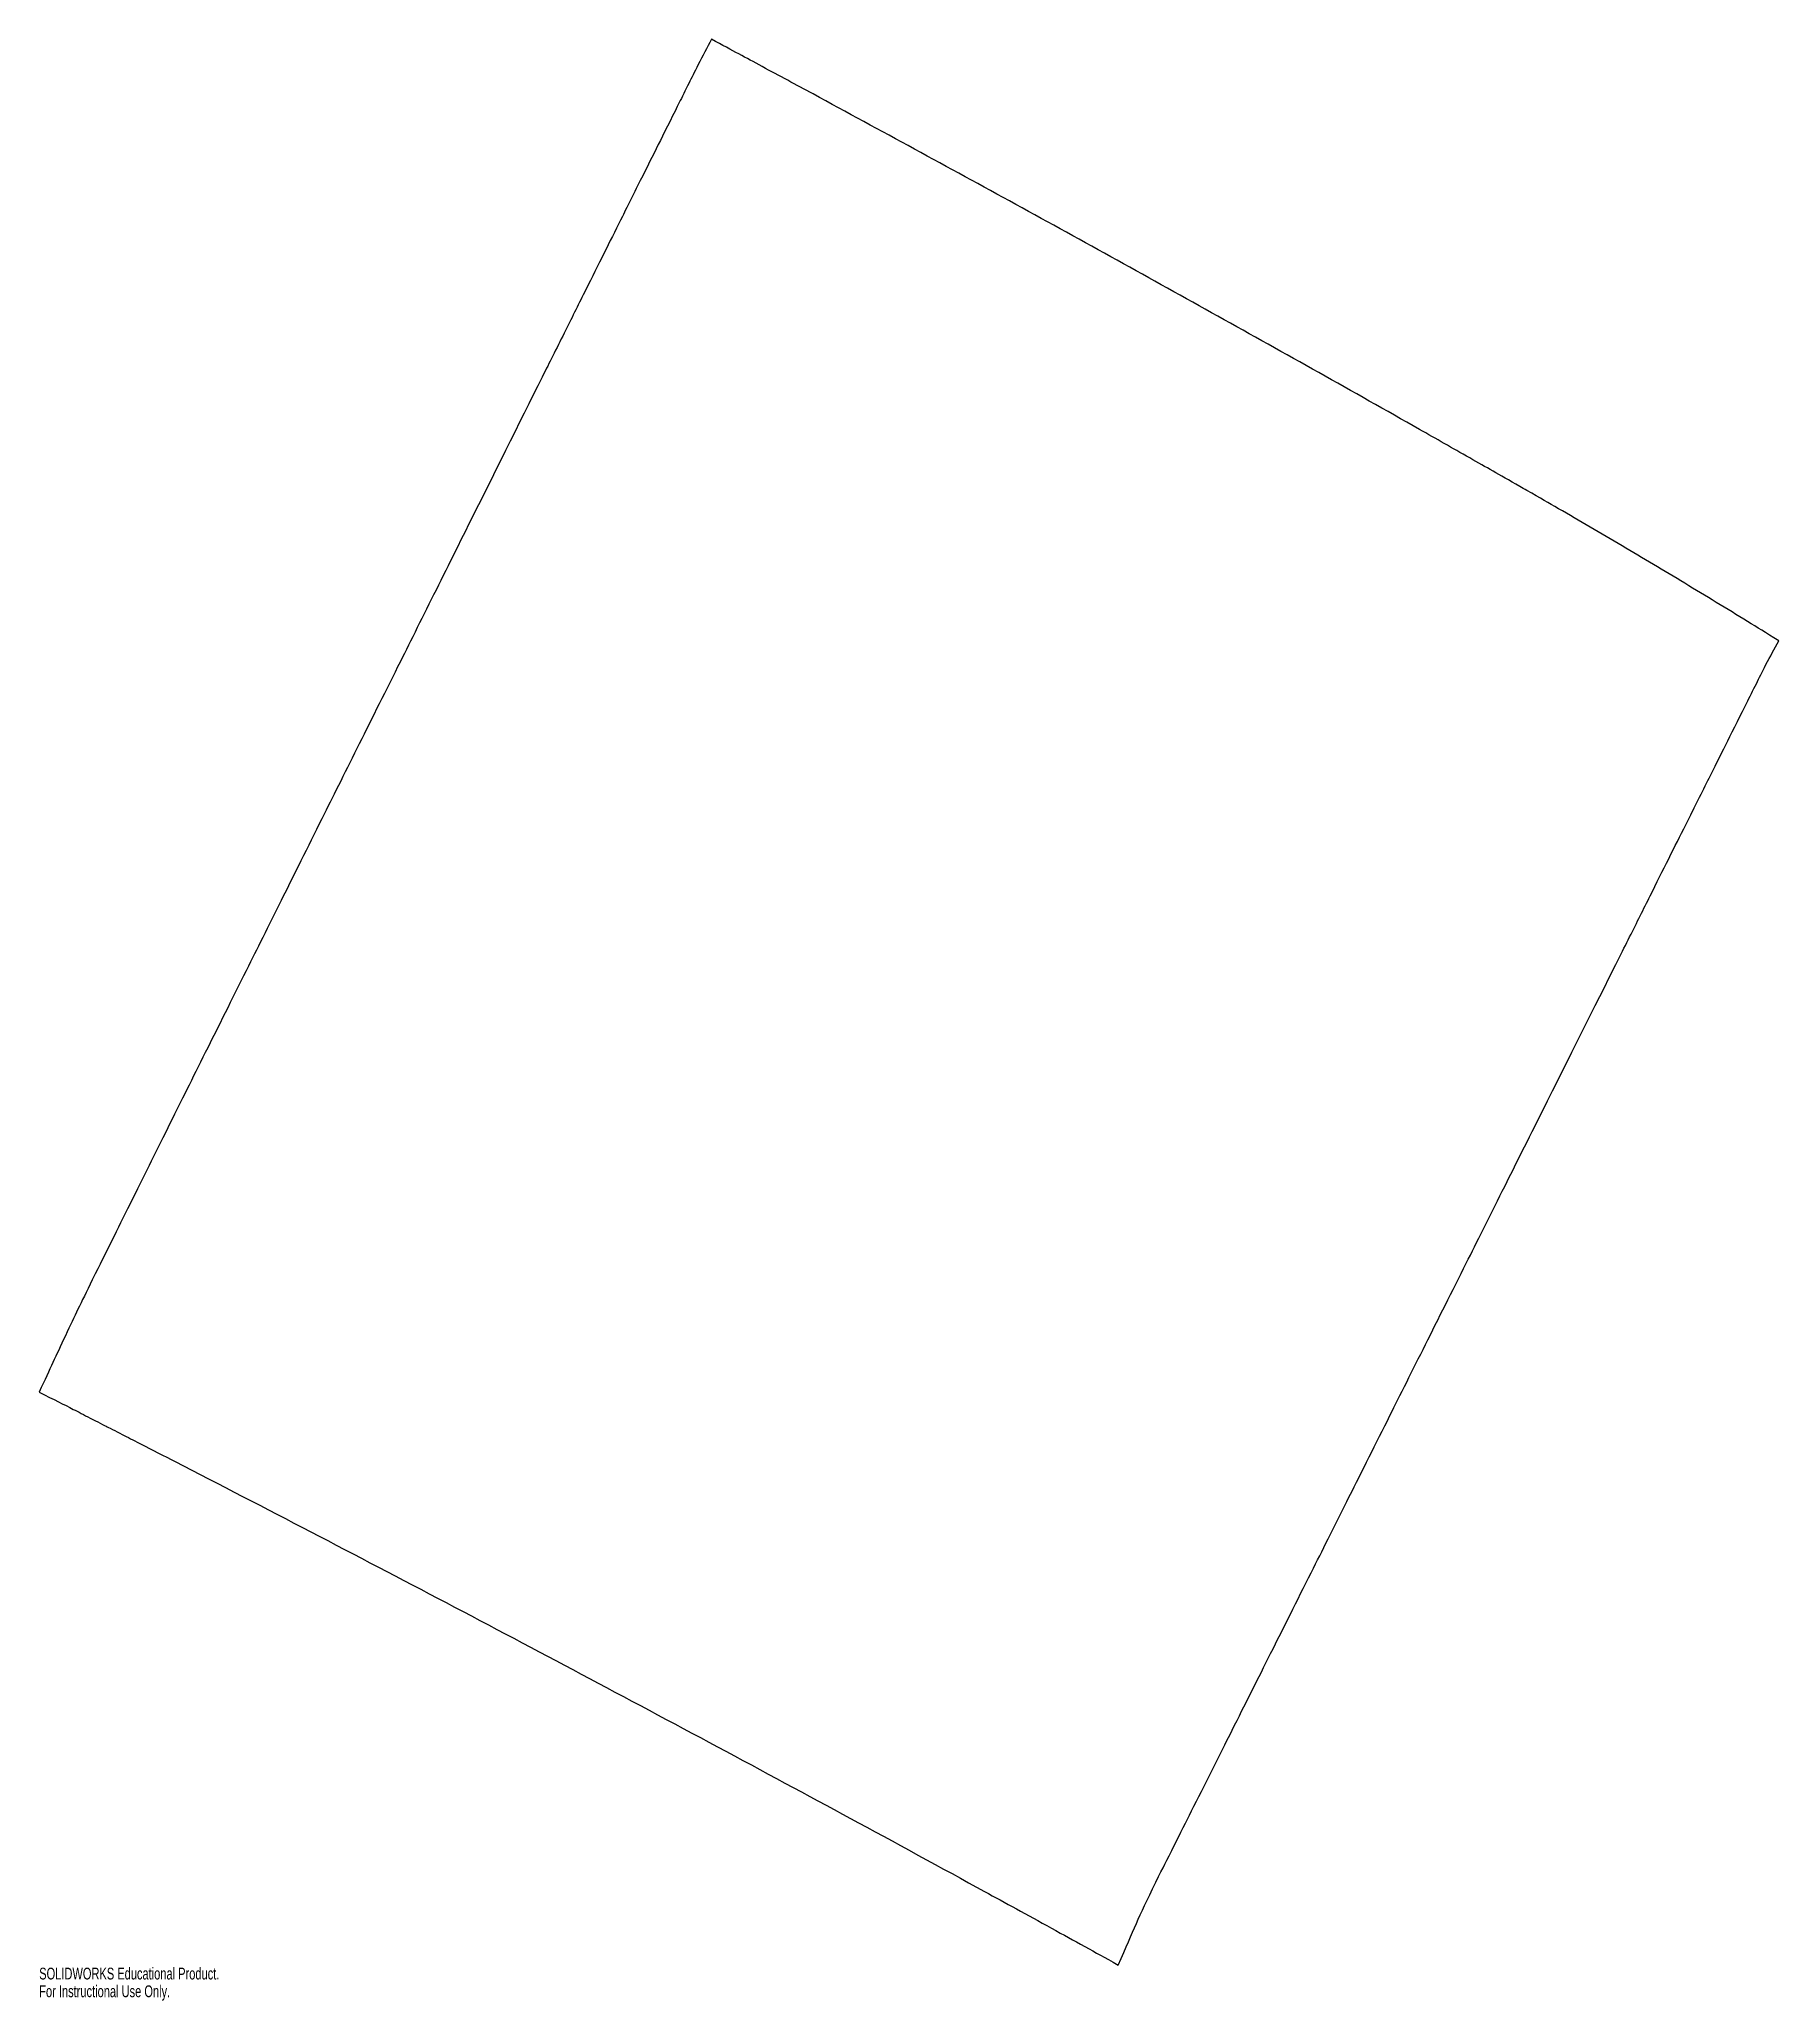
# Model space of a CAD drawing. Header units: inches. Extents: x -79.5 to -51.5, y 170.7 to 202.3.
import ezdxf

# ---------------------------------------------------------------- set-up
doc = ezdxf.new("R2010")
doc.units = ezdxf.units.IN
doc.header["$MEASUREMENT"] = 0
doc.styles.add('SLDTEXTSTYLE0', font='TXT', dxfattribs={"width": 0.7})

msp = doc.modelspace()

# ---------------------------------------------------------------- linework, layer by layer
at = {"color": 7, "linetype": 'Continuous', "lineweight": 25}
for points in [[(-68.688, 202.279), (-68.759, 202.143), (-68.829, 202.007), (-68.9, 201.871)], [(-55.557, 195.011), (-55.595, 195.032), (-55.632, 195.053), (-55.669, 195.075)], [(-51.708, 192.206), (-51.639, 192.334), (-51.569, 192.462), (-51.5, 192.59)], [(-62.137, 171.258), (-61.877, 171.856), (-61.818, 172.008), (-61.533, 172.594)]]:
    msp.add_open_spline(points, degree=3, dxfattribs=at)
for points, knots in [([(-55.669, 195.075), (-56.028, 195.28), (-56.194, 195.375), (-56.76, 195.696), (-57.015, 195.841), (-57.827, 196.301), (-58.36, 196.602), (-59.998, 197.521), (-61.067, 198.117), (-63.244, 199.321), (-64.329, 199.917), (-65.96, 200.805), (-66.502, 201.1), (-67.325, 201.545), (-67.592, 201.688), (-68.147, 201.988), (-68.324, 202.083), (-68.688, 202.279)], [0, 0, 0, 0, 0.0625, 0.0625, 0.125, 0.125, 0.25, 0.25, 0.5, 0.5, 0.75, 0.75, 0.875, 0.875, 0.9375, 0.9375, 1, 1, 1, 1]), ([(-68.9, 201.871), (-68.967, 201.735), (-69.001, 201.668), (-69.104, 201.463), (-69.166, 201.338), (-69.283, 201.103), (-69.423, 200.823), (-69.597, 200.474), (-69.692, 200.285), (-69.895, 199.877), (-70.038, 199.592), (-70.287, 199.092), (-70.564, 198.537), (-70.883, 197.897), (-71.105, 197.452), (-71.247, 197.167), (-71.717, 196.226), (-72.118, 195.422), (-72.783, 194.088), (-73.102, 193.448), (-73.4, 192.85), (-73.594, 192.461), (-73.666, 192.318), (-74.014, 191.621), (-74.34, 190.967), (-74.634, 190.376), (-74.823, 189.997), (-74.886, 189.871), (-75.233, 189.175), (-75.559, 188.521), (-75.853, 187.931), (-76.043, 187.551), (-76.105, 187.426), (-76.454, 186.726), (-76.781, 186.07), (-77.075, 185.48), (-77.263, 185.102), (-77.332, 184.963), (-77.657, 184.31), (-77.829, 183.964), (-78.159, 183.3), (-78.242, 183.134), (-78.465, 182.685), (-78.522, 182.569), (-78.657, 182.297)], [0, 0, 0, 0, 0.015625, 0.015625, 0.03125, 0.03125, 0.0625, 0.0625, 0.09375, 0.09375, 0.125, 0.125, 0.1875, 0.21875, 0.21875, 0.25, 0.25, 0.375, 0.375, 0.4375, 0.46875, 0.46875, 0.5, 0.5, 0.5625, 0.59375, 0.59375, 0.625, 0.625, 0.6875, 0.71875, 0.71875, 0.75, 0.75, 0.8125, 0.84375, 0.84375, 0.875, 0.875, 0.9375, 0.9375, 0.96875, 0.96875, 1, 1, 1, 1]), ([(-51.5, 192.59), (-51.723, 192.729), (-51.838, 192.799), (-52.167, 193.002), (-52.336, 193.105), (-52.847, 193.416), (-53.179, 193.616), (-53.857, 194.021), (-54.19, 194.218), (-54.708, 194.52), (-54.879, 194.62), (-55.212, 194.813), (-55.33, 194.88), (-55.557, 195.011)], [0, 0, 0, 0, 0.125, 0.125, 0.25, 0.25, 0.5, 0.5, 0.75, 0.75, 0.875, 0.875, 1, 1, 1, 1]), ([(-61.533, 172.594), (-61.396, 172.866), (-61.378, 172.901), (-61.071, 173.511), (-61.026, 173.602), (-60.7, 174.251), (-60.516, 174.616), (-60.087, 175.471), (-59.926, 175.793), (-59.516, 176.61), (-59.3, 177.041), (-58.959, 177.722), (-58.888, 177.862), (-58.695, 178.248), (-58.397, 178.843), (-58.072, 179.491), (-57.73, 180.174), (-57.661, 180.313), (-57.468, 180.697), (-57.17, 181.292), (-56.845, 181.941), (-56.502, 182.626), (-56.427, 182.775), (-56.232, 183.166), (-55.931, 183.766), (-55.611, 184.406), (-54.944, 185.737), (-54.553, 186.519), (-54.064, 187.497), (-53.926, 187.773), (-53.703, 188.217), (-53.383, 188.857), (-53.103, 189.416), (-52.85, 189.922), (-52.704, 190.214), (-52.499, 190.623), (-52.406, 190.81), (-52.236, 191.149), (-52.096, 191.429), (-51.974, 191.674), (-51.912, 191.797), (-51.81, 192.001), (-51.776, 192.069), (-51.708, 192.206)], [0, 0, 0, 0, 0.03125, 0.03125, 0.0625, 0.0625, 0.125, 0.125, 0.1875, 0.1875, 0.25, 0.25, 0.28125, 0.28125, 0.3125, 0.375, 0.375, 0.40625, 0.40625, 0.4375, 0.5, 0.5, 0.53125, 0.53125, 0.5625, 0.625, 0.625, 0.75, 0.75, 0.78125, 0.78125, 0.8125, 0.875, 0.875, 0.90625, 0.90625, 0.9375, 0.9375, 0.96875, 0.96875, 0.984375, 0.984375, 1, 1, 1, 1]), ([(-78.657, 182.297), (-78.854, 181.898), (-78.931, 181.737), (-79.251, 181.054), (-79.327, 180.892), (-79.512, 180.488)], [0, 0, 0, 0, 0.5, 0.5, 1, 1, 1, 1]), ([(-79.512, 180.488), (-79.267, 180.365), (-79.118, 180.29), (-78.885, 180.171), (-78.792, 180.123), (-78.586, 180.017), (-78.454, 179.949), (-78.378, 179.91), (-78.224, 179.832), (-78.06, 179.748), (-77.951, 179.692), (-77.703, 179.565), (-77.499, 179.459), (-76.615, 179.005), (-75.861, 178.615), (-73.691, 177.484), (-72.229, 176.715), (-69.341, 175.18), (-67.824, 174.366), (-65.763, 173.252), (-64.956, 172.812), (-63.957, 172.264), (-63.613, 172.075), (-63.013, 171.744), (-62.862, 171.662), (-62.486, 171.455), (-62.375, 171.393), (-62.137, 171.258)], [0, 0, 0, 0, 0.03125, 0.03125, 0.046875, 0.046875, 0.0625, 0.0625, 0.078125, 0.078125, 0.09375, 0.09375, 0.125, 0.125, 0.25, 0.25, 0.5, 0.5, 0.75, 0.75, 0.875, 0.875, 0.9375, 0.9375, 0.96875, 0.96875, 1, 1, 1, 1])]:
    msp.add_open_spline(points, degree=3, knots=knots, dxfattribs=at)

# ---------------------------------------------------------------- texts
at = {"color": 7, "linetype": 'Continuous', "char_height": 0.1903, "attachment_point": 1, "style": 'SLDTEXTSTYLE0'}
for s, insert in [('SOLIDWORKS Educational Product.', (-79.512, 171.218)), ('For Instructional Use Only.', (-79.512, 170.933))]:
    msp.add_mtext(s, dxfattribs=dict(at, insert=insert))

doc.saveas('drawing.dxf')
